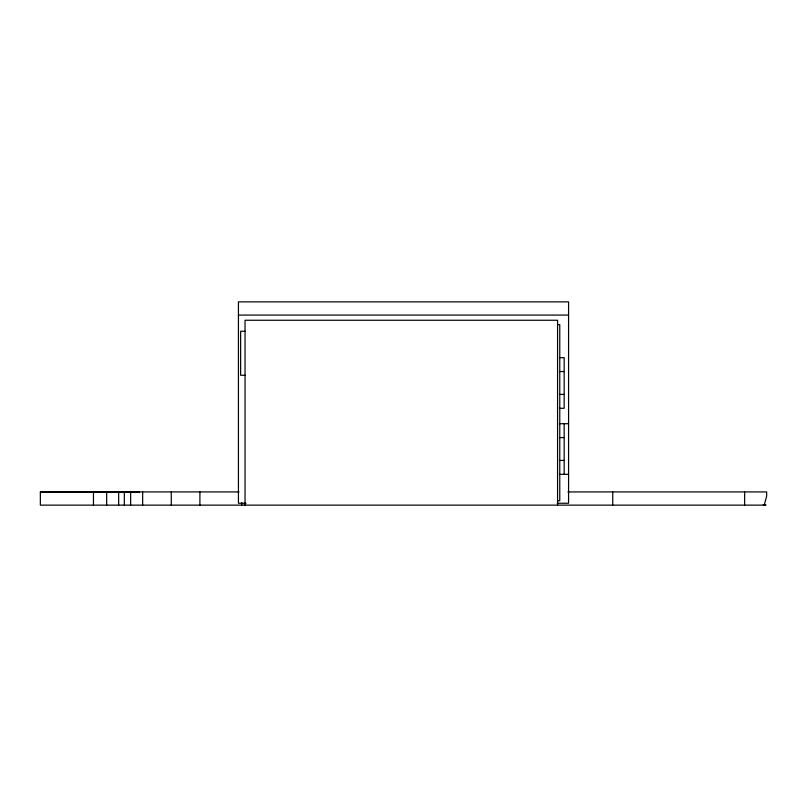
<?xml version="1.0" encoding="UTF-8"?>
<svg xmlns="http://www.w3.org/2000/svg" width="807" height="807" viewBox="0 0 807 807"><rect width="100%" height="100%" fill="white"/><g stroke="black" fill="none" stroke-linecap="round" stroke-linejoin="round"><path stroke-width="1.21" d="M238.428 315.073L568.572 315.073M557.566 324.656L559.765 324.656L559.765 500.733L557.566 500.733M245.035 331.263L240.637 331.263L240.637 375.285L245.035 375.285M559.765 357.672L564.164 357.672L564.164 408.292L559.765 408.292M559.765 371.543L564.164 371.543M559.765 394.421L564.164 394.421M559.765 423.705L568.572 423.705M559.765 437.576L564.164 437.576M559.765 460.444L564.164 460.444M559.765 474.324L568.572 474.324M239.064 491.927L40.35 491.927L40.35 505.132L766.025 505.132L764.35 504.688L766.65 496.053L766.65 491.927L567.936 491.927M40.35 492.149L139.429 492.149M245.994 503.245L238.428 503.245L238.428 301.868L568.572 301.868L568.572 503.245L557.223 503.245M763.251 504.688L764.915 505.132M744.639 491.927L744.639 505.132M612.735 491.927L612.735 505.132M564.164 423.705L564.164 474.324M557.566 505.132L557.566 320.258L245.035 320.258L245.035 505.132M241.737 502.731L241.737 505.132M199.904 491.927L199.904 505.132M171.276 491.927L171.276 505.132M142.647 491.927L142.647 505.132M130.653 491.927L130.653 505.132M124.308 491.927L124.308 505.132M118.659 491.927L118.659 505.132M106.665 491.927L106.665 505.132M93.461 491.927L93.461 505.132"/></g></svg>
